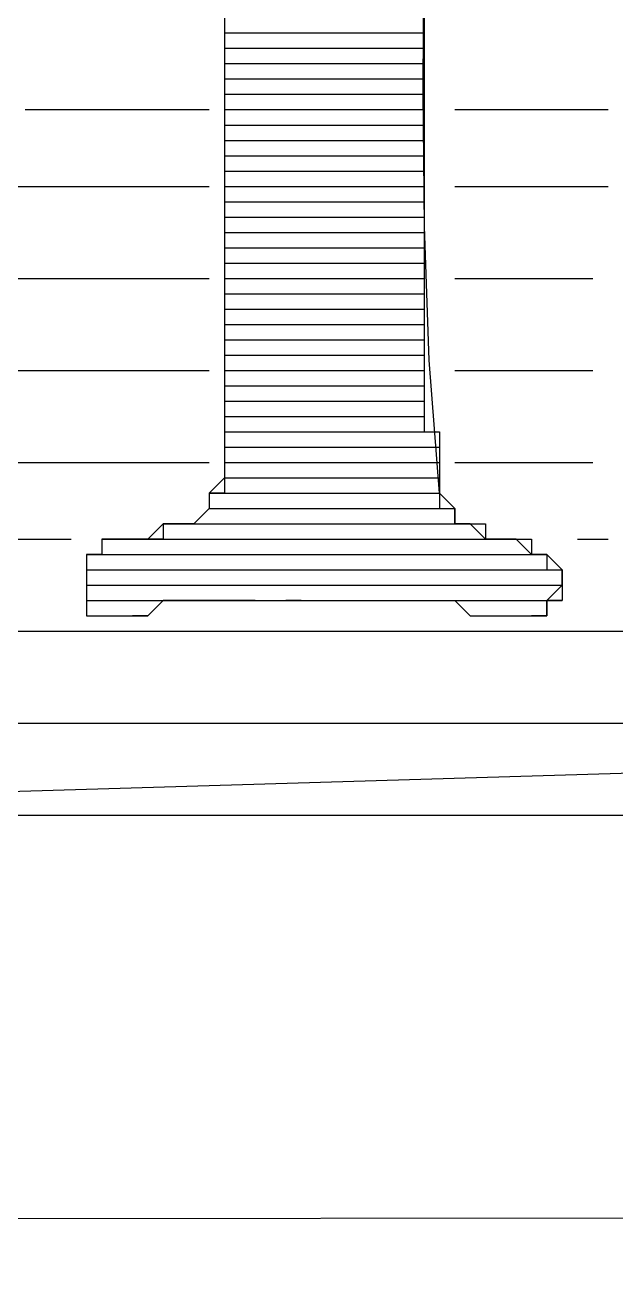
# Model space of a CAD drawing. Header units: metres. Extents: x 45 to 1207, y 17 to 774.
# Drawn here: x 955.44 to 964.68, y 17.04 to 36.84 of the extents above; entities that cross this region are included whole.
import ezdxf

# ---------------------------------------------------------------- set-up
doc = ezdxf.new("R2010")
doc.units = ezdxf.units.M

msp = doc.modelspace()

# ---------------------------------------------------------------- linework, layer by layer
for p, q in [((958.56, 46.08), (958.56, 29.76)), ((958.56, 36.96), (958.56, 36.72)), ((961.68, 36.96), (961.68, 36.72)), ((958.56, 36.72), (961.68, 36.72)), ((958.56, 36.72), (961.68, 36.72)), ((958.56, 36.72), (961.68, 36.72)), ((958.56, 36.72), (958.56, 36.48)), ((958.56, 36.72), (961.68, 36.72)), ((961.68, 36.72), (961.68, 36.48)), ((958.56, 36.48), (961.68, 36.48)), ((958.56, 36.48), (961.68, 36.48)), ((958.56, 36.48), (961.68, 36.48)), ((958.56, 36.48), (961.68, 36.48)), ((958.56, 36.48), (961.68, 36.48)), ((958.56, 36.48), (961.68, 36.48)), ((958.56, 36.48), (961.68, 36.48)), ((958.56, 36.48), (961.68, 36.48)), ((958.56, 36.48), (961.68, 36.48)), ((958.56, 36.48), (958.56, 36.24)), ((958.56, 36.48), (961.68, 36.48)), ((961.68, 36.48), (961.68, 36.24)), ((958.56, 36.24), (961.68, 36.24)), ((958.56, 36.24), (961.68, 36.24)), ((958.56, 36.24), (961.68, 36.24)), ((958.56, 36.24), (961.68, 36.24)), ((958.56, 36.24), (961.68, 36.24)), ((958.56, 36.24), (961.68, 36.24)), ((958.56, 36.24), (961.68, 36.24)), ((958.56, 36.24), (961.68, 36.24)), ((958.56, 36.24), (961.68, 36.24)), ((958.56, 36.24), (958.56, 36)), ((958.56, 36.24), (961.68, 36.24)), ((961.68, 36.24), (961.68, 36)), ((958.56, 36), (961.68, 36)), ((958.56, 36), (961.68, 36)), ((958.56, 36), (961.68, 36)), ((958.56, 36), (961.68, 36)), ((958.56, 36), (961.68, 36)), ((958.56, 36), (961.68, 36)), ((958.56, 36), (961.68, 36)), ((958.56, 36), (958.56, 35.76)), ((958.56, 36), (961.68, 36)), ((961.68, 36), (961.68, 35.76)), ((958.56, 35.76), (961.68, 35.76)), ((958.56, 35.76), (961.68, 35.76)), ((958.56, 35.76), (961.68, 35.76)), ((958.56, 35.76), (958.56, 35.52)), ((958.56, 35.76), (961.68, 35.76)), ((961.68, 35.76), (961.68, 35.52)), ((955.44, 35.52), (958.32, 35.52)), ((958.56, 35.52), (961.68, 35.52)), ((958.56, 35.52), (961.68, 35.52)), ((958.56, 35.52), (961.68, 35.52)), ((958.56, 35.52), (961.68, 35.52)), ((958.56, 35.52), (961.68, 35.52)), ((958.56, 35.52), (961.68, 35.52)), ((958.56, 35.52), (961.68, 35.52)), ((958.56, 35.52), (961.68, 35.52)), ((958.56, 35.52), (961.68, 35.52)), ((958.56, 35.52), (961.68, 35.52)), ((958.56, 35.52), (961.68, 35.52)), ((958.56, 35.52), (958.56, 35.28)), ((958.56, 35.52), (961.68, 35.52)), ((961.68, 35.52), (961.68, 35.28)), ((962.16, 35.52), (964.56, 35.52)), ((958.56, 35.28), (961.68, 35.28)), ((958.56, 35.28), (958.56, 35.04)), ((958.56, 35.28), (961.68, 35.28)), ((961.68, 35.28), (961.68, 35.04)), ((958.56, 35.04), (961.68, 35.04)), ((958.56, 35.04), (961.68, 35.04)), ((958.56, 35.04), (961.68, 35.04)), ((958.56, 35.04), (961.68, 35.04)), ((958.56, 35.04), (961.68, 35.04)), ((958.56, 35.04), (958.56, 34.8)), ((958.56, 35.04), (961.68, 35.04)), ((961.68, 35.04), (961.68, 34.8)), ((958.56, 34.8), (961.68, 34.8)), ((958.56, 34.8), (961.68, 34.8)), ((958.56, 34.8), (961.68, 34.8)), ((958.56, 34.8), (958.56, 34.56)), ((958.56, 34.8), (961.68, 34.8)), ((961.68, 34.8), (961.68, 34.56)), ((958.56, 34.56), (961.68, 34.56)), ((958.56, 34.56), (961.68, 34.56)), ((958.56, 34.56), (961.68, 34.56)), ((958.56, 34.56), (961.68, 34.56)), ((958.56, 34.56), (961.68, 34.56)), ((958.56, 34.56), (961.68, 34.56)), ((958.56, 34.56), (961.68, 34.56)), ((958.56, 34.56), (958.56, 34.32)), ((958.56, 34.56), (961.68, 34.56)), ((961.68, 34.56), (961.68, 34.32)), ((954.96, 34.32), (958.32, 34.32)), ((958.56, 34.32), (961.68, 34.32)), ((958.56, 34.32), (961.68, 34.32)), ((958.56, 34.32), (961.68, 34.32)), ((958.56, 34.32), (958.56, 34.08)), ((958.56, 34.32), (961.68, 34.32)), ((961.68, 34.32), (961.68, 34.08)), ((962.16, 34.32), (964.56, 34.32)), ((958.56, 34.08), (961.68, 34.08)), ((958.56, 34.08), (958.56, 33.84)), ((958.56, 34.08), (961.68, 34.08)), ((961.68, 34.08), (961.68, 33.84)), ((958.56, 33.84), (961.68, 33.84)), ((958.56, 33.84), (961.68, 33.84)), ((958.56, 33.84), (961.68, 33.84)), ((958.56, 33.84), (961.68, 33.84)), ((958.56, 33.84), (961.68, 33.84)), ((958.56, 33.84), (958.56, 33.6)), ((958.56, 33.84), (961.68, 33.84)), ((961.68, 33.84), (961.68, 33.6)), ((958.56, 33.6), (961.68, 33.6)), ((958.56, 33.6), (961.68, 33.6)), ((958.56, 33.6), (961.68, 33.6)), ((958.56, 33.6), (961.68, 33.6)), ((958.56, 33.6), (961.68, 33.6)), ((958.56, 33.6), (958.56, 33.36)), ((958.56, 33.6), (961.68, 33.6)), ((961.68, 33.6), (961.68, 33.36)), ((958.56, 33.36), (961.68, 33.36)), ((958.56, 33.36), (961.68, 33.36)), ((958.56, 33.36), (961.68, 33.36)), ((958.56, 33.36), (961.68, 33.36)), ((958.56, 33.36), (961.68, 33.36)), ((958.56, 33.36), (958.56, 33.12)), ((958.56, 33.36), (961.68, 33.36)), ((961.68, 33.36), (961.68, 33.12)), ((958.56, 33.12), (961.68, 33.12)), ((958.56, 33.12), (958.56, 32.88)), ((958.56, 33.12), (961.68, 33.12)), ((961.68, 33.12), (961.68, 32.88)), ((954.72, 32.88), (958.32, 32.88)), ((958.56, 32.88), (961.68, 32.88)), ((958.56, 32.88), (958.56, 32.64)), ((958.56, 32.88), (961.68, 32.88)), ((961.68, 32.88), (961.68, 32.64)), ((962.16, 32.88), (964.32, 32.88)), ((958.56, 32.64), (961.68, 32.64)), ((958.56, 32.64), (961.68, 32.64)), ((958.56, 32.64), (961.68, 32.64)), ((958.56, 32.64), (961.68, 32.64)), ((958.56, 32.64), (961.68, 32.64)), ((958.56, 32.64), (961.68, 32.64)), ((958.56, 32.64), (961.68, 32.64)), ((958.56, 32.64), (958.56, 32.4)), ((958.56, 32.64), (961.68, 32.64)), ((961.68, 32.64), (961.68, 32.4)), ((958.56, 32.4), (961.68, 32.4)), ((958.56, 32.4), (961.68, 32.4)), ((958.56, 32.4), (961.68, 32.4)), ((958.56, 32.4), (961.68, 32.4)), ((958.56, 32.4), (961.68, 32.4)), ((958.56, 32.4), (958.56, 32.16)), ((958.56, 32.4), (961.68, 32.4)), ((961.68, 32.4), (961.68, 32.16)), ((958.56, 32.16), (961.68, 32.16)), ((958.56, 32.16), (961.68, 32.16)), ((958.56, 32.16), (961.68, 32.16)), ((958.56, 32.16), (961.68, 32.16)), ((958.56, 32.16), (961.68, 32.16)), ((958.56, 32.16), (958.56, 31.92)), ((958.56, 32.16), (961.68, 32.16)), ((961.68, 32.16), (961.68, 31.92)), ((958.56, 31.92), (961.68, 31.92)), ((958.56, 31.92), (961.68, 31.92)), ((958.56, 31.92), (961.68, 31.92)), ((958.56, 31.92), (958.56, 31.68)), ((958.56, 31.92), (961.68, 31.92)), ((961.68, 31.92), (961.68, 31.68)), ((958.56, 31.68), (961.68, 31.68)), ((958.56, 31.68), (961.68, 31.68)), ((958.56, 31.68), (961.68, 31.68)), ((958.56, 31.68), (961.68, 31.68)), ((958.56, 31.68), (961.68, 31.68)), ((958.56, 31.68), (961.68, 31.68)), ((958.56, 31.68), (961.68, 31.68)), ((958.56, 31.68), (961.68, 31.68)), ((958.56, 31.68), (961.68, 31.68)), ((958.56, 31.68), (961.68, 31.68)), ((958.56, 31.68), (961.68, 31.68)), ((958.56, 31.68), (961.68, 31.68)), ((958.56, 31.68), (961.68, 31.68)), ((958.56, 31.68), (958.56, 31.44)), ((958.56, 31.68), (961.68, 31.68)), ((961.68, 31.68), (961.68, 31.44)), ((954.48, 31.44), (958.32, 31.44)), ((958.56, 31.44), (961.68, 31.44)), ((958.56, 31.44), (961.68, 31.44)), ((958.56, 31.44), (961.68, 31.44)), ((958.56, 31.44), (961.68, 31.44)), ((958.56, 31.44), (961.68, 31.44)), ((958.56, 31.44), (958.56, 31.2)), ((958.56, 31.44), (961.68, 31.44)), ((961.68, 31.44), (961.68, 31.2)), ((962.16, 31.44), (964.32, 31.44)), ((958.56, 31.2), (961.68, 31.2)), ((958.56, 31.2), (961.68, 31.2)), ((958.56, 31.2), (961.68, 31.2)), ((958.56, 31.2), (961.68, 31.2)), ((958.56, 31.2), (961.68, 31.2)), ((958.56, 31.2), (961.68, 31.2)), ((958.56, 31.2), (961.68, 31.2)), ((958.56, 31.2), (961.68, 31.2)), ((958.56, 31.2), (961.68, 31.2)), ((958.56, 31.2), (958.56, 30.96)), ((958.56, 31.2), (961.68, 31.2)), ((961.68, 31.2), (961.68, 30.96)), ((958.56, 30.96), (961.68, 30.96)), ((958.56, 30.96), (961.68, 30.96)), ((958.56, 30.96), (961.68, 30.96)), ((958.56, 30.96), (961.68, 30.96)), ((958.56, 30.96), (961.68, 30.96)), ((958.56, 30.96), (961.68, 30.96)), ((958.56, 30.96), (961.68, 30.96)), ((958.56, 30.96), (961.68, 30.96)), ((958.56, 30.96), (961.68, 30.96)), ((958.56, 30.96), (961.68, 30.96)), ((958.56, 30.96), (961.68, 30.96)), ((958.56, 30.96), (958.56, 30.72)), ((958.56, 30.96), (961.68, 30.96)), ((961.68, 30.96), (961.68, 30.72)), ((958.56, 30.72), (961.68, 30.72)), ((958.56, 30.72), (961.68, 30.72)), ((958.56, 30.72), (961.68, 30.72)), ((958.56, 30.72), (958.56, 30.48)), ((958.56, 30.72), (961.68, 30.72)), ((961.68, 30.72), (961.68, 30.48)), ((958.56, 30.48), (961.68, 30.48)), ((958.56, 30.48), (961.92, 30.48)), ((958.56, 30.48), (961.92, 30.48)), ((958.56, 30.48), (961.92, 30.48)), ((958.56, 30.48), (961.92, 30.48)), ((958.56, 30.48), (961.92, 30.48)), ((958.56, 30.48), (961.92, 30.48)), ((958.56, 30.48), (961.92, 30.48)), ((958.56, 30.48), (961.92, 30.48)), ((958.56, 30.48), (961.92, 30.48)), ((958.56, 30.48), (961.92, 30.48)), ((958.56, 30.48), (961.92, 30.48)), ((958.56, 30.48), (961.92, 30.48)), ((958.56, 30.48), (958.56, 30.24)), ((958.56, 30.48), (961.92, 30.48)), ((961.92, 30.48), (961.92, 30.24)), ((958.56, 30.24), (961.92, 30.24)), ((958.56, 30.24), (961.92, 30.24)), ((958.56, 30.24), (961.92, 30.24)), ((958.56, 30.24), (961.92, 30.24)), ((958.56, 30.24), (961.92, 30.24)), ((958.56, 30.24), (961.92, 30.24)), ((958.56, 30.24), (961.92, 30.24)), ((958.56, 30.24), (961.92, 30.24)), ((958.56, 30.24), (961.92, 30.24)), ((958.56, 30.24), (961.92, 30.24)), ((958.56, 30.24), (961.92, 30.24)), ((958.56, 30.24), (961.92, 30.24)), ((958.56, 30.24), (961.92, 30.24)), ((958.56, 30.24), (961.92, 30.24)), ((958.56, 30.24), (961.92, 30.24)), ((958.56, 30.24), (958.56, 30)), ((958.56, 30.24), (961.92, 30.24)), ((961.92, 30.24), (961.92, 30)), ((954.24, 30), (958.32, 30)), ((958.56, 30), (961.92, 30)), ((958.56, 30), (961.92, 30)), ((958.56, 30), (961.92, 30)), ((958.56, 30), (961.92, 30)), ((958.56, 30), (961.92, 30)), ((958.56, 30), (961.92, 30)), ((958.56, 30), (961.92, 30)), ((958.56, 30), (961.92, 30)), ((958.56, 30), (961.92, 30)), ((958.56, 30), (961.92, 30)), ((958.56, 30), (961.92, 30)), ((958.56, 30), (961.92, 30)), ((958.56, 30), (961.92, 30)), ((958.56, 30), (961.92, 30)), ((958.56, 30), (961.92, 30)), ((958.56, 30), (958.56, 29.76)), ((958.56, 30), (961.92, 30)), ((961.92, 30), (961.92, 29.76)), ((962.16, 30), (964.32, 30)), ((958.56, 29.76), (958.32, 29.52)), ((958.56, 29.76), (961.92, 29.76)), ((958.56, 29.76), (961.92, 29.76)), ((958.56, 29.76), (961.92, 29.76)), ((958.56, 29.76), (961.92, 29.76)), ((958.56, 29.76), (961.92, 29.76)), ((958.56, 29.76), (961.92, 29.76)), ((958.56, 29.76), (961.92, 29.76)), ((958.56, 29.76), (961.92, 29.76)), ((958.56, 29.76), (961.92, 29.76)), ((958.56, 29.76), (961.92, 29.76)), ((958.56, 29.76), (961.92, 29.76)), ((958.56, 29.76), (961.92, 29.76)), ((958.56, 29.76), (961.92, 29.76)), ((958.56, 29.76), (958.56, 29.52)), ((958.56, 29.76), (961.92, 29.76)), ((961.92, 29.76), (961.92, 29.52)), ((958.32, 29.52), (958.32, 29.28)), ((958.56, 29.52), (958.32, 29.52)), ((958.32, 29.52), (961.92, 29.52)), ((958.32, 29.52), (961.92, 29.52)), ((958.32, 29.52), (961.92, 29.52)), ((958.32, 29.52), (961.92, 29.52)), ((958.32, 29.52), (961.92, 29.52)), ((958.32, 29.52), (958.32, 29.28)), ((958.32, 29.52), (961.92, 29.52)), ((958.56, 29.52), (961.92, 29.52)), ((958.56, 29.52), (961.92, 29.52)), ((958.56, 29.52), (961.92, 29.52)), ((958.56, 29.52), (961.92, 29.52)), ((958.56, 29.52), (961.92, 29.52)), ((958.56, 29.52), (961.92, 29.52)), ((958.56, 29.52), (961.92, 29.52)), ((958.56, 29.52), (961.92, 29.52)), ((958.56, 29.52), (961.92, 29.52)), ((958.56, 29.52), (961.92, 29.52)), ((958.56, 29.52), (961.92, 29.52)), ((958.56, 29.52), (961.92, 29.52)), ((962.16, 29.28), (961.92, 29.52)), ((961.92, 29.52), (961.92, 29.28)), ((958.32, 29.28), (958.08, 29.04)), ((958.32, 29.28), (958.08, 29.04)), ((958.32, 29.28), (961.92, 29.28)), ((958.32, 29.28), (962.16, 29.28)), ((958.32, 29.28), (962.16, 29.28)), ((958.32, 29.28), (962.16, 29.28)), ((958.32, 29.28), (962.16, 29.28)), ((958.32, 29.28), (962.16, 29.28)), ((958.32, 29.28), (962.16, 29.28)), ((958.32, 29.28), (962.16, 29.28)), ((958.32, 29.28), (962.16, 29.28)), ((958.32, 29.28), (962.16, 29.28)), ((958.32, 29.28), (962.16, 29.28)), ((958.32, 29.28), (962.16, 29.28)), ((958.32, 29.28), (962.16, 29.28)), ((958.32, 29.28), (962.16, 29.28)), ((958.32, 29.28), (962.16, 29.28)), ((958.32, 29.28), (962.16, 29.28)), ((958.32, 29.28), (962.16, 29.28)), ((958.32, 29.28), (962.16, 29.28)), ((958.32, 29.28), (962.16, 29.28)), ((958.32, 29.28), (962.16, 29.28)), ((958.32, 29.28), (962.16, 29.28)), ((958.32, 29.28), (962.16, 29.28)), ((958.32, 29.28), (962.16, 29.28)), ((958.32, 29.28), (962.16, 29.28)), ((958.32, 29.28), (962.16, 29.28)), ((958.32, 29.28), (962.16, 29.28)), ((962.16, 29.04), (962.16, 29.28)), ((962.16, 29.28), (962.16, 29.04)), ((957.6, 29.04), (957.36, 28.8)), ((958.08, 29.04), (957.6, 29.04)), ((957.84, 29.04), (957.6, 29.04)), ((957.6, 29.04), (962.64, 29.04)), ((957.6, 29.04), (962.64, 29.04)), ((957.6, 29.04), (962.64, 29.04)), ((957.6, 29.04), (957.6, 28.8)), ((957.6, 29.04), (962.64, 29.04)), ((958.08, 29.04), (957.84, 29.04)), ((957.84, 29.04), (962.4, 29.04)), ((957.84, 29.04), (962.4, 29.04)), ((957.84, 29.04), (962.4, 29.04)), ((957.84, 29.04), (962.4, 29.04)), ((957.84, 29.04), (962.4, 29.04)), ((957.84, 29.04), (962.64, 29.04)), ((957.84, 29.04), (962.64, 29.04)), ((957.84, 29.04), (962.64, 29.04)), ((958.08, 29.04), (962.16, 29.04)), ((958.08, 29.04), (962.16, 29.04)), ((958.08, 29.04), (962.16, 29.04)), ((958.08, 29.04), (962.4, 29.04)), ((958.08, 29.04), (962.4, 29.04)), ((958.08, 29.04), (962.4, 29.04)), ((958.08, 29.04), (962.4, 29.04)), ((958.08, 29.04), (962.4, 29.04)), ((958.08, 29.04), (962.4, 29.04)), ((958.08, 29.04), (962.4, 29.04)), ((958.08, 29.04), (962.4, 29.04)), ((958.08, 29.04), (962.4, 29.04)), ((958.08, 29.04), (962.4, 29.04)), ((958.08, 29.04), (962.4, 29.04)), ((962.4, 29.04), (962.16, 29.04)), ((962.64, 28.8), (962.4, 29.04)), ((962.64, 29.04), (962.64, 28.8)), ((953.76, 28.8), (956.16, 28.8)), ((957.36, 28.8), (956.64, 28.8)), ((956.64, 28.8), (956.64, 28.56)), ((956.88, 28.8), (956.64, 28.8)), ((956.64, 28.8), (963.12, 28.8)), ((956.64, 28.8), (963.36, 28.8)), ((956.64, 28.8), (963.36, 28.8)), ((956.64, 28.8), (956.64, 28.56)), ((956.64, 28.8), (963.36, 28.8)), ((957.12, 28.8), (956.88, 28.8)), ((956.88, 28.8), (962.88, 28.8)), ((956.88, 28.8), (963.12, 28.8)), ((956.88, 28.8), (963.12, 28.8)), ((956.88, 28.8), (963.12, 28.8)), ((956.88, 28.8), (963.12, 28.8)), ((956.88, 28.8), (963.12, 28.8)), ((956.88, 28.8), (963.12, 28.8)), ((956.88, 28.8), (963.12, 28.8)), ((956.88, 28.8), (963.12, 28.8)), ((956.88, 28.8), (963.12, 28.8)), ((957.36, 28.8), (957.12, 28.8)), ((957.12, 28.8), (962.88, 28.8)), ((957.12, 28.8), (962.88, 28.8)), ((957.12, 28.8), (962.88, 28.8)), ((957.12, 28.8), (962.88, 28.8)), ((957.12, 28.8), (962.88, 28.8)), ((957.12, 28.8), (962.88, 28.8)), ((957.6, 28.8), (957.36, 28.8)), ((957.36, 28.8), (962.64, 28.8)), ((957.36, 28.8), (962.64, 28.8)), ((957.36, 28.8), (962.64, 28.8)), ((957.36, 28.8), (962.88, 28.8)), ((957.6, 28.8), (962.64, 28.8)), ((957.6, 28.8), (962.64, 28.8)), ((957.6, 28.8), (962.64, 28.8)), ((957.6, 28.8), (962.64, 28.8)), ((962.88, 28.8), (962.64, 28.8)), ((963.12, 28.8), (962.88, 28.8)), ((963.36, 28.56), (963.12, 28.8)), ((963.36, 28.8), (963.36, 28.56)), ((964.08, 28.8), (964.56, 28.8)), ((956.64, 28.56), (956.4, 28.56)), ((956.4, 28.56), (956.4, 27.6)), ((956.64, 28.56), (956.4, 28.56)), ((956.4, 28.56), (963.6, 28.56)), ((956.4, 28.56), (963.6, 28.56)), ((956.4, 28.56), (963.6, 28.56)), ((956.4, 28.56), (963.6, 28.56)), ((956.4, 28.56), (963.6, 28.56)), ((956.4, 28.56), (963.6, 28.56)), ((956.4, 28.56), (963.6, 28.56)), ((956.4, 28.56), (963.6, 28.56)), ((956.4, 28.56), (963.6, 28.56)), ((956.4, 28.56), (963.6, 28.56)), ((956.4, 28.56), (963.6, 28.56)), ((956.4, 28.56), (963.6, 28.56)), ((956.4, 28.56), (963.6, 28.56)), ((956.4, 28.56), (963.6, 28.56)), ((956.4, 28.56), (963.6, 28.56)), ((956.4, 28.56), (963.6, 28.56)), ((956.4, 28.56), (963.6, 28.56)), ((956.4, 28.56), (963.6, 28.56)), ((956.4, 28.56), (963.6, 28.56)), ((956.4, 28.56), (963.6, 28.56)), ((956.4, 28.56), (963.6, 28.56)), ((956.4, 28.56), (963.6, 28.56)), ((956.4, 28.56), (963.6, 28.56)), ((956.4, 28.56), (956.4, 28.32)), ((956.4, 28.56), (963.6, 28.56)), ((956.64, 28.56), (963.36, 28.56)), ((956.64, 28.56), (963.36, 28.56)), ((956.64, 28.56), (963.36, 28.56)), ((956.64, 28.56), (963.36, 28.56)), ((956.64, 28.56), (963.36, 28.56)), ((956.64, 28.56), (963.6, 28.56)), ((956.64, 28.56), (963.6, 28.56)), ((956.64, 28.56), (963.6, 28.56)), ((956.64, 28.56), (963.6, 28.56)), ((956.64, 28.56), (963.6, 28.56)), ((963.6, 28.56), (963.36, 28.56)), ((963.84, 28.32), (963.6, 28.56)), ((963.6, 28.56), (963.6, 28.32)), ((956.4, 28.32), (963.6, 28.32)), ((956.4, 28.32), (963.84, 28.32)), ((956.4, 28.32), (963.84, 28.32)), ((956.4, 28.32), (963.84, 28.32)), ((956.4, 28.32), (963.84, 28.32)), ((956.4, 28.32), (963.84, 28.32)), ((956.4, 28.32), (963.84, 28.32)), ((956.4, 28.32), (963.84, 28.32)), ((956.4, 28.32), (963.84, 28.32)), ((956.4, 28.32), (963.84, 28.32)), ((956.4, 28.32), (963.84, 28.32)), ((956.4, 28.32), (963.84, 28.32)), ((956.4, 28.32), (963.84, 28.32)), ((956.4, 28.32), (963.84, 28.32)), ((956.4, 28.32), (963.84, 28.32)), ((956.4, 28.32), (963.84, 28.32)), ((956.4, 28.32), (963.84, 28.32)), ((956.4, 28.32), (963.84, 28.32)), ((956.4, 28.32), (963.84, 28.32)), ((956.4, 28.32), (963.84, 28.32)), ((956.4, 28.32), (963.84, 28.32)), ((956.4, 28.32), (963.84, 28.32)), ((956.4, 28.32), (963.84, 28.32)), ((956.4, 28.32), (963.84, 28.32)), ((956.4, 28.32), (963.84, 28.32)), ((956.4, 28.32), (963.84, 28.32)), ((956.4, 28.32), (963.84, 28.32)), ((956.4, 28.32), (963.84, 28.32)), ((956.4, 28.32), (963.84, 28.32)), ((956.4, 28.32), (956.4, 28.08)), ((956.4, 28.32), (963.84, 28.32)), ((963.84, 28.08), (963.84, 28.32)), ((963.84, 28.32), (963.84, 28.08)), ((956.4, 28.08), (963.84, 28.08)), ((956.4, 28.08), (963.84, 28.08)), ((956.4, 28.08), (963.84, 28.08)), ((956.4, 28.08), (963.84, 28.08)), ((956.4, 28.08), (963.84, 28.08)), ((956.4, 28.08), (963.84, 28.08)), ((956.4, 28.08), (963.84, 28.08)), ((956.4, 28.08), (963.84, 28.08)), ((956.4, 28.08), (963.84, 28.08)), ((956.4, 28.08), (963.84, 28.08)), ((956.4, 28.08), (963.84, 28.08)), ((956.4, 28.08), (963.84, 28.08)), ((956.4, 28.08), (963.84, 28.08)), ((956.4, 28.08), (963.84, 28.08)), ((956.4, 28.08), (963.84, 28.08)), ((956.4, 28.08), (963.84, 28.08)), ((956.4, 28.08), (963.84, 28.08)), ((956.4, 28.08), (956.4, 27.84)), ((956.4, 28.08), (963.84, 28.08)), ((963.6, 27.84), (963.84, 28.08)), ((963.84, 28.08), (963.84, 27.84)), ((956.4, 27.84), (963.84, 27.84)), ((956.4, 27.84), (963.84, 27.84)), ((956.4, 27.84), (963.84, 27.84)), ((956.4, 27.84), (963.84, 27.84)), ((956.4, 27.84), (963.84, 27.84)), ((956.4, 27.84), (963.6, 27.84)), ((956.4, 27.84), (963.84, 27.84)), ((956.4, 27.84), (963.6, 27.84)), ((956.4, 27.84), (963.6, 27.84)), ((956.4, 27.84), (963.6, 27.84)), ((956.4, 27.84), (963.6, 27.84)), ((956.4, 27.84), (963.6, 27.84)), ((956.4, 27.84), (963.6, 27.84)), ((956.4, 27.84), (963.6, 27.84)), ((956.4, 27.84), (963.6, 27.84)), ((956.4, 27.84), (963.6, 27.84)), ((956.4, 27.84), (963.6, 27.84)), ((956.4, 27.84), (959.52, 27.84)), ((956.4, 27.84), (959.76, 27.84)), ((956.4, 27.84), (958.8, 27.84)), ((956.4, 27.84), (959.04, 27.84)), ((956.4, 27.84), (958.56, 27.84)), ((956.4, 27.84), (958.8, 27.84)), ((956.4, 27.84), (958.32, 27.84)), ((956.4, 27.84), (958.56, 27.84)), ((956.4, 27.84), (958.08, 27.84)), ((956.4, 27.84), (958.32, 27.84)), ((956.4, 27.84), (958.08, 27.84)), ((956.4, 27.84), (958.08, 27.84)), ((956.4, 27.84), (957.84, 27.84)), ((956.4, 27.84), (958.08, 27.84)), ((956.4, 27.84), (957.6, 27.84)), ((956.4, 27.84), (957.84, 27.84)), ((956.4, 27.84), (956.4, 27.6)), ((956.4, 27.84), (957.6, 27.84)), ((957.36, 27.6), (957.6, 27.84)), ((957.6, 27.84), (957.36, 27.6)), ((957.6, 27.84), (962.16, 27.84)), ((957.84, 27.84), (957.6, 27.84)), ((958.08, 27.84), (957.84, 27.84)), ((958.32, 27.84), (958.08, 27.84)), ((958.56, 27.84), (958.32, 27.84)), ((958.8, 27.84), (958.56, 27.84)), ((959.04, 27.84), (958.8, 27.84)), ((959.04, 27.84), (959.52, 27.84)), ((959.76, 27.84), (959.52, 27.84)), ((959.76, 27.84), (960.24, 27.84)), ((960.24, 27.84), (960.48, 27.84)), ((960.48, 27.84), (963.6, 27.84)), ((960.48, 27.84), (963.6, 27.84)), ((960.96, 27.84), (961.2, 27.84)), ((961.2, 27.84), (963.6, 27.84)), ((961.2, 27.84), (963.6, 27.84)), ((961.44, 27.84), (963.6, 27.84)), ((961.44, 27.84), (963.6, 27.84)), ((961.44, 27.84), (963.6, 27.84)), ((961.44, 27.84), (963.6, 27.84)), ((961.68, 27.84), (963.6, 27.84)), ((961.68, 27.84), (963.6, 27.84)), ((961.92, 27.84), (963.6, 27.84)), ((961.92, 27.84), (963.6, 27.84)), ((961.92, 27.84), (963.6, 27.84)), ((961.92, 27.84), (963.6, 27.84)), ((962.16, 27.84), (962.4, 27.6)), ((962.16, 27.84), (963.6, 27.84)), ((962.16, 27.84), (963.6, 27.84)), ((962.16, 27.84), (962.4, 27.6)), ((962.16, 27.84), (963.6, 27.84)), ((963.6, 27.6), (963.6, 27.84)), ((963.84, 27.84), (963.6, 27.84)), ((963.6, 27.84), (963.6, 27.6)), ((956.4, 27.6), (957.36, 27.6)), ((956.4, 27.6), (957.36, 27.6)), ((956.4, 27.6), (957.36, 27.6)), ((956.4, 27.6), (957.36, 27.6)), ((956.4, 27.6), (957.12, 27.6)), ((956.4, 27.6), (957.36, 27.6)), ((956.64, 27.6), (957.12, 27.6)), ((956.64, 27.6), (957.12, 27.6)), ((956.64, 27.6), (956.88, 27.6)), ((956.64, 27.6), (956.88, 27.6)), ((956.64, 27.6), (956.88, 27.6)), ((956.88, 27.6), (957.12, 27.6)), ((957.36, 27.6), (957.12, 27.6)), ((962.4, 27.6), (963.6, 27.6)), ((962.4, 27.6), (963.6, 27.6)), ((962.4, 27.6), (963.36, 27.6)), ((962.4, 27.6), (963.6, 27.6)), ((962.4, 27.6), (963.36, 27.6)), ((962.4, 27.6), (963.36, 27.6)), ((962.64, 27.6), (963.36, 27.6)), ((962.64, 27.6), (963.36, 27.6)), ((962.88, 27.6), (962.88, 27.6)), ((962.88, 27.6), (963.36, 27.6)), ((962.88, 27.6), (963.36, 27.6)), ((963.12, 27.6), (963.12, 27.6)), ((963.12, 27.6), (963.36, 27.6)), ((963.6, 27.6), (963.36, 27.6)), ((942.48, 27.36), (966.24, 27.36)), ((942.48, 24.48), (991.44, 25.92)), ((942.48, 24.48), (991.44, 25.92)), ((942.48, 25.92), (991.44, 25.92)), ((942.48, 24.48), (991.44, 24.48)), ((53.04, 17.04), (1205.04, 18.48)), ((53.04, 17.04), (1205.04, 18.48))]:
    msp.add_line(p, q)
msp.add_lwpolyline([(961.92, 29.52), (961.762, 31.602), (961.687, 33.694), (961.668, 35.795), (961.677, 37.901), (961.687, 40.009), (961.669, 42.117), (961.596, 44.221), (961.44, 46.32)])

doc.saveas('drawing.dxf')
